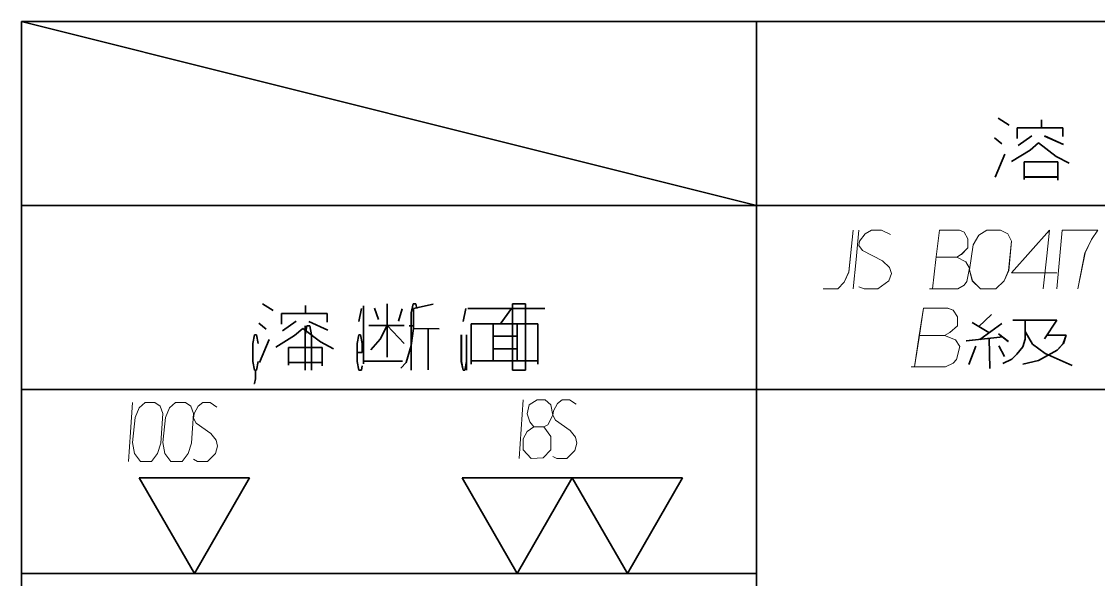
# Model space of a CAD drawing. Header units: millimetres. Extents: x 1333 to 104182, y -62616 to -5704.
# Drawn here: x 44739.5 to 44798.1, y -62541.2 to -62510.8 of the extents above; entities that cross this region are included whole.
import ezdxf

# ---------------------------------------------------------------- set-up
doc = ezdxf.new("R2010")
doc.units = ezdxf.units.MM
doc.header["$LTSCALE"] = 0.5
doc.layers.add('08', color=1, linetype='Continuous')

# ---------------------------------------------------------------- blocks, each defined once
blk = doc.blocks.new('999')
at = {"color": 7, "lineweight": 35}
for p, q in [((75114.978, -11823.12), (75475.513, -11823.12)), ((75114.978, -11913.12), (75114.978, -11823.12)), ((75114.978, -11823.12), (75174.978, -11838.12)), ((75174.978, -11823.12), (75174.978, -11913.12)), ((75114.978, -11838.12), (75474.978, -11838.12)), ((75174.978, -11853.12), (75114.978, -11853.12)), ((75174.978, -11853.12), (75234.978, -11853.12)), ((75174.978, -11868.12), (75114.978, -11868.12))]:
    blk.add_line(p, q, dxfattribs=at)
at = {"color": 7, "lineweight": 35, "ltscale": 0.008742}
for p, q in [((75194.695, -11831.001), (75195.581, -11831.562)), ((75134.644, -11846.128), (75135.53, -11846.69))]:
    blk.add_line(p, q, dxfattribs=at)
at = {"color": 7, "lineweight": 35, "ltscale": 0.00546}
for p, q in [((75198.219, -11831.141), (75198.219, -11831.796)), ((75138.168, -11846.268), (75138.168, -11846.924))]:
    blk.add_line(p, q, dxfattribs=at)
at = {"color": 7, "lineweight": 35, "ltscale": 0.006512}
blk.add_line((75194.39, -11832.591), (75194.998, -11833.083), dxfattribs=at)
at = {"color": 7, "lineweight": 35, "ltscale": 0.007211}
for p, q in [((75196.234, -11832.661), (75196.234, -11831.796)), ((75136.185, -11847.789), (75136.185, -11846.924))]:
    blk.add_line(p, q, dxfattribs=at)
at = {"color": 7, "lineweight": 35, "ltscale": 0.031128}
blk.add_line((75196.234, -11831.796), (75199.97, -11831.796), dxfattribs=at)
at = {"color": 7, "lineweight": 35, "ltscale": 0.01145}
blk.add_line((75197.449, -11832.428), (75196.328, -11833.223), dxfattribs=at)
at = {"color": 7, "lineweight": 35, "ltscale": 0.01429}
blk.add_line((75198.476, -11832.451), (75200.04, -11833.153), dxfattribs=at)
at = {"color": 7, "lineweight": 35, "ltscale": 0.005847}
for p, q in [((75199.97, -11831.796), (75199.97, -11832.498)), ((75139.919, -11846.924), (75139.919, -11847.625))]:
    blk.add_line(p, q, dxfattribs=at)
at = {"color": 7, "lineweight": 35, "ltscale": 0.007454}
for p, q in [((75197.985, -11833.012), (75197.308, -11833.597)), ((75137.935, -11848.14), (75137.258, -11848.725))]:
    blk.add_line(p, q, dxfattribs=at)
at = {"color": 7, "lineweight": 35, "ltscale": 0.015147}
blk.add_line((75197.985, -11833.012), (75199.432, -11834.112), dxfattribs=at)
at = {"color": 7, "lineweight": 35, "ltscale": 0.016865}
blk.add_line((75194.461, -11835.796), (75195.231, -11833.925), dxfattribs=at)
at = {"color": 7, "lineweight": 35, "ltscale": 0.014848}
blk.add_line((75197.308, -11833.597), (75195.792, -11834.533), dxfattribs=at)
at = {"color": 7, "lineweight": 35, "ltscale": 0.009924}
blk.add_line((75199.432, -11834.112), (75200.483, -11834.673), dxfattribs=at)
at = {"color": 7, "lineweight": 35, "ltscale": 0.022949}
for p, q in [((75196.819, -11834.556), (75199.573, -11834.556)), ((75196.819, -11835.794), (75199.573, -11835.794)), ((75136.768, -11849.684), (75139.522, -11849.684)), ((75136.768, -11850.921), (75139.522, -11850.921))]:
    blk.add_line(p, q, dxfattribs=at)
at = {"color": 7, "lineweight": 35, "ltscale": 0.012088}
for p, q in [((75196.819, -11836.007), (75196.819, -11834.556)), ((75136.768, -11851.134), (75136.768, -11849.684))]:
    blk.add_line(p, q, dxfattribs=at)
at = {"color": 7, "lineweight": 35, "ltscale": 0.012479}
blk.add_line((75199.573, -11834.556), (75199.573, -11836.054), dxfattribs=at)
at = {"color": 7, "lineweight": 35, "ltscale": 0.009187}
for p, q in [((75142.512, -11847.588), (75142.725, -11846.506)), ((75151.019, -11847.588), (75151.232, -11846.506))]:
    blk.add_line(p, q, dxfattribs=at)
at = {"color": 7, "lineweight": 35, "ltscale": 0.039401}
blk.add_line((75142.891, -11846.291), (75142.891, -11851.019), dxfattribs=at)
at = {"color": 7, "lineweight": 35, "ltscale": 0.008044}
blk.add_line((75143.792, -11846.502), (75144.109, -11847.414), dxfattribs=at)
at = {"color": 7, "lineweight": 35, "ltscale": 0.036157}
blk.add_line((75144.833, -11850.483), (75144.833, -11846.144), dxfattribs=at)
at = {"color": 7, "lineweight": 35, "ltscale": 0.008755}
blk.add_line((75146.05, -11846.535), (75145.757, -11847.544), dxfattribs=at)
at = {"color": 7, "lineweight": 35, "ltscale": 0.006325}
blk.add_line((75146.78, -11846.878), (75146.932, -11846.134), dxfattribs=at)
at = {"color": 7, "lineweight": 35, "ltscale": 0.001915}
blk.add_line((75146.932, -11846.134), (75147.161, -11846.134), dxfattribs=at)
at = {"color": 7, "lineweight": 35, "ltscale": 0.013877}
blk.add_line((75148.583, -11846.153), (75146.959, -11846.519), dxfattribs=at)
at = {"color": 7, "lineweight": 35, "ltscale": 0.013495}
blk.add_line((75146.959, -11846.519), (75146.959, -11848.138), dxfattribs=at)
at = {"color": 7, "lineweight": 35, "ltscale": 0.003158}
blk.add_line((75147.161, -11846.134), (75147.235, -11846.506), dxfattribs=at)
at = {"color": 7, "lineweight": 35, "ltscale": 0.052234}
blk.add_line((75151.418, -11846.51), (75157.686, -11846.51), dxfattribs=at)
at = {"color": 7, "lineweight": 35, "ltscale": 0.013239}
blk.add_line((75154.982, -11846.51), (75154.048, -11847.796), dxfattribs=at)
at = {"color": 7, "lineweight": 35, "ltscale": 0.045072}
for p, q in [((75155.059, -11846.134), (75155.059, -11851.543)), ((75156.124, -11851.543), (75156.124, -11846.134))]:
    blk.add_line(p, q, dxfattribs=at)
at = {"color": 7, "lineweight": 35, "ltscale": 0.008875}
for p, q in [((75156.124, -11846.134), (75155.059, -11846.134)), ((75155.059, -11851.543), (75156.124, -11851.543))]:
    blk.add_line(p, q, dxfattribs=at)
at = {"color": 7, "lineweight": 35, "ltscale": 0.031116}
blk.add_line((75136.185, -11846.924), (75139.919, -11846.924), dxfattribs=at)
at = {"color": 7, "lineweight": 35, "ltscale": 0.038875}
blk.add_line((75146.78, -11851.543), (75146.78, -11846.878), dxfattribs=at)
at = {"color": 7, "lineweight": 35, "ltscale": 0.012234}
blk.add_line((75194.156, -11847.014), (75193.082, -11848.016), dxfattribs=at)
at = {"color": 7, "lineweight": 35, "ltscale": 0.030127}
blk.add_line((75195.881, -11847.459), (75199.497, -11847.459), dxfattribs=at)
at = {"color": 7, "lineweight": 35, "ltscale": 0.013083}
blk.add_line((75196.894, -11847.459), (75196.894, -11849.029), dxfattribs=at)
at = {"color": 7, "lineweight": 35, "ltscale": 0.01536}
blk.add_line((75199.497, -11847.459), (75198.473, -11848.992), dxfattribs=at)
at = {"color": 7, "lineweight": 35, "ltscale": 0.006505}
blk.add_line((75134.34, -11847.719), (75134.947, -11848.21), dxfattribs=at)
at = {"color": 7, "lineweight": 35, "ltscale": 0.011452}
blk.add_line((75137.398, -11847.555), (75136.277, -11848.35), dxfattribs=at)
at = {"color": 7, "lineweight": 35, "ltscale": 0.015146}
blk.add_line((75137.935, -11848.14), (75139.382, -11849.239), dxfattribs=at)
at = {"color": 7, "lineweight": 35, "ltscale": 0.006188}
blk.add_line((75138.122, -11848.67), (75138.274, -11847.943), dxfattribs=at)
at = {"color": 7, "lineweight": 35, "ltscale": 0.030001}
blk.add_line((75138.122, -11847.943), (75138.122, -11851.543), dxfattribs=at)
at = {"color": 7, "lineweight": 35, "ltscale": 0.001898}
blk.add_line((75138.274, -11847.943), (75138.502, -11847.943), dxfattribs=at)
at = {"color": 7, "lineweight": 35, "ltscale": 0.014288}
blk.add_line((75138.424, -11847.578), (75139.989, -11848.28), dxfattribs=at)
at = {"color": 7, "lineweight": 35, "ltscale": 0.00619}
blk.add_line((75138.502, -11847.943), (75138.655, -11848.67), dxfattribs=at)
at = {"color": 7, "lineweight": 35, "ltscale": 0.024097}
blk.add_line((75143.329, -11847.902), (75146.22, -11847.902), dxfattribs=at)
at = {"color": 7, "lineweight": 35, "ltscale": 0.010407}
blk.add_line((75144.833, -11847.902), (75144.255, -11849.009), dxfattribs=at)
at = {"color": 7, "lineweight": 35, "ltscale": 0.016811}
blk.add_line((75144.833, -11847.902), (75146.212, -11849.375), dxfattribs=at)
at = {"color": 7, "lineweight": 35, "ltscale": 0.002527}
blk.add_line((75146.628, -11847.943), (75146.932, -11847.943), dxfattribs=at)
at = {"color": 7, "lineweight": 35, "ltscale": 0.011613}
blk.add_line((75146.959, -11848.138), (75146.789, -11849.521), dxfattribs=at)
at = {"color": 7, "lineweight": 35, "ltscale": 0.017666}
blk.add_line((75146.959, -11848.138), (75149.078, -11848.171), dxfattribs=at)
at = {"color": 7, "lineweight": 35, "ltscale": 0.027921}
blk.add_line((75148.177, -11848.157), (75148.177, -11851.507), dxfattribs=at)
at = {"color": 7, "lineweight": 35, "ltscale": 0.045264}
for p, q in [((75151.686, -11847.772), (75157.117, -11847.772)), ((75151.686, -11850.775), (75157.117, -11850.775))]:
    blk.add_line(p, q, dxfattribs=at)
at = {"color": 7, "lineweight": 35, "ltscale": 0.027261}
blk.add_line((75151.686, -11851.043), (75151.686, -11847.772), dxfattribs=at)
at = {"color": 7, "lineweight": 35, "ltscale": 0.025024}
for p, q in [((75153.471, -11847.772), (75153.471, -11850.775)), ((75155.444, -11847.772), (75155.444, -11850.775))]:
    blk.add_line(p, q, dxfattribs=at)
at = {"color": 7, "lineweight": 35, "ltscale": 0.027396}
blk.add_line((75157.117, -11847.772), (75157.117, -11851.059), dxfattribs=at)
at = {"color": 7, "lineweight": 35, "ltscale": 0.013327}
blk.add_line((75192.565, -11847.657), (75193.933, -11848.485), dxfattribs=at)
at = {"color": 7, "lineweight": 35, "ltscale": 0.018504}
blk.add_line((75195.007, -11847.743), (75193.205, -11849.041), dxfattribs=at)
at = {"color": 7, "lineweight": 35, "ltscale": 0.009837}
blk.add_line((75196.894, -11848.399), (75197.499, -11849.412), dxfattribs=at)
at = {"color": 7, "lineweight": 35, "ltscale": 0.006033}
for p, q in [((75133.863, -11849.379), (75134.006, -11848.67)), ((75142.37, -11849.379), (75142.512, -11848.67))]:
    blk.add_line(p, q, dxfattribs=at)
at = {"color": 7, "lineweight": 35, "ltscale": 0.00118}
for p, q in [((75134.006, -11848.67), (75134.147, -11848.67)), ((75134.147, -11851.543), (75134.006, -11851.543))]:
    blk.add_line(p, q, dxfattribs=at)
at = {"color": 7, "lineweight": 35, "ltscale": 0.006032}
for p, q in [((75134.147, -11848.67), (75134.288, -11849.379)), ((75142.653, -11848.67), (75142.795, -11849.379))]:
    blk.add_line(p, q, dxfattribs=at)
at = {"color": 7, "lineweight": 35, "ltscale": 0.016863}
blk.add_line((75134.411, -11850.924), (75135.18, -11849.052), dxfattribs=at)
at = {"color": 7, "lineweight": 35, "ltscale": 0.014857}
blk.add_line((75137.258, -11848.725), (75135.741, -11849.66), dxfattribs=at)
at = {"color": 7, "lineweight": 35, "ltscale": 0.023945}
for p, q in [((75138.655, -11848.67), (75138.655, -11851.543)), ((75151.302, -11848.67), (75151.302, -11851.543))]:
    blk.add_line(p, q, dxfattribs=at)
at = {"color": 7, "lineweight": 35, "ltscale": 0.009926}
blk.add_line((75139.382, -11849.239), (75140.433, -11849.801), dxfattribs=at)
at = {"color": 7, "lineweight": 35, "ltscale": 0.001178}
for p, q in [((75142.512, -11848.67), (75142.653, -11848.67)), ((75151.019, -11851.543), (75151.16, -11851.543))]:
    blk.add_line(p, q, dxfattribs=at)
at = {"color": 7, "lineweight": 35, "ltscale": 0.00969}
blk.add_line((75144.255, -11849.009), (75143.484, -11849.88), dxfattribs=at)
at = {"color": 7, "lineweight": 35, "ltscale": 0.017958}
blk.add_line((75150.876, -11848.67), (75150.876, -11850.825), dxfattribs=at)
at = {"color": 7, "lineweight": 35, "ltscale": 0.016443}
for p, q in [((75153.471, -11848.765), (75155.444, -11848.765)), ((75153.471, -11849.806), (75155.444, -11849.806))]:
    blk.add_line(p, q, dxfattribs=at)
at = {"color": 7, "lineweight": 35, "ltscale": 0.024924}
blk.add_line((75192.096, -11849.165), (75195.068, -11848.831), dxfattribs=at)
at = {"color": 7, "lineweight": 35, "ltscale": 0.020496}
blk.add_line((75193.957, -11848.956), (75194.02, -11851.415), dxfattribs=at)
at = {"color": 7, "lineweight": 35, "ltscale": 0.008484}
blk.add_line((75194.734, -11848.572), (75195.524, -11849.215), dxfattribs=at)
at = {"color": 7, "lineweight": 35, "ltscale": 0.005373}
blk.add_line((75196.894, -11849.029), (75196.709, -11849.647), dxfattribs=at)
at = {"color": 7, "lineweight": 35, "ltscale": 0.013049}
blk.add_line((75198.671, -11848.696), (75200.236, -11848.696), dxfattribs=at)
at = {"color": 7, "lineweight": 35, "ltscale": 0.005862}
blk.add_line((75200.236, -11848.696), (75200.014, -11849.363), dxfattribs=at)
at = {"color": 7, "lineweight": 35, "ltscale": 0.012043}
for p, q in [((75133.863, -11850.825), (75133.863, -11849.379)), ((75142.37, -11849.379), (75142.37, -11850.825))]:
    blk.add_line(p, q, dxfattribs=at)
at = {"color": 7, "lineweight": 35, "ltscale": 0.012476}
blk.add_line((75139.522, -11849.684), (75139.522, -11851.181), dxfattribs=at)
at = {"color": 7, "lineweight": 35, "ltscale": 0.003543}
blk.add_line((75142.795, -11850.106), (75142.37, -11850.106), dxfattribs=at)
at = {"color": 7, "lineweight": 35, "ltscale": 0.006057}
blk.add_line((75142.795, -11849.379), (75142.795, -11850.106), dxfattribs=at)
at = {"color": 7, "lineweight": 35, "ltscale": 0.012232}
blk.add_line((75146.789, -11849.521), (75146.374, -11850.929), dxfattribs=at)
at = {"color": 7, "lineweight": 35, "ltscale": 0.013404}
blk.add_line((75192.884, -11849.586), (75192.293, -11851.081), dxfattribs=at)
at = {"color": 7, "lineweight": 35, "ltscale": 0.008293}
blk.add_line((75194.748, -11849.548), (75195.216, -11850.426), dxfattribs=at)
at = {"color": 7, "lineweight": 35, "ltscale": 0.006372}
blk.add_line((75196.709, -11849.647), (75196.227, -11850.241), dxfattribs=at)
at = {"color": 7, "lineweight": 35, "ltscale": 0.010649}
blk.add_line((75197.499, -11849.412), (75198.521, -11850.179), dxfattribs=at)
at = {"color": 7, "lineweight": 35, "ltscale": 0.014628}
blk.add_line((75199.52, -11849.907), (75197.979, -11850.747), dxfattribs=at)
at = {"color": 7, "lineweight": 35, "ltscale": 0.020168}
blk.add_line((75198.521, -11850.179), (75200.73, -11851.168), dxfattribs=at)
at = {"color": 7, "lineweight": 35, "ltscale": 0.006121}
blk.add_line((75200.014, -11849.363), (75199.52, -11849.907), dxfattribs=at)
at = {"color": 7, "lineweight": 35, "ltscale": 0.006102}
for p, q in [((75134.006, -11851.543), (75133.863, -11850.825)), ((75142.37, -11850.825), (75142.512, -11851.543)), ((75150.876, -11850.825), (75151.019, -11851.543))]:
    blk.add_line(p, q, dxfattribs=at)
at = {"color": 7, "lineweight": 35, "ltscale": 0.006101}
for p, q in [((75134.288, -11850.825), (75134.147, -11851.543)), ((75151.16, -11851.543), (75151.302, -11850.825))]:
    blk.add_line(p, q, dxfattribs=at)
at = {"color": 7, "lineweight": 35, "ltscale": 0.026526}
blk.add_line((75142.891, -11850.816), (75146.074, -11850.816), dxfattribs=at)
at = {"color": 7, "lineweight": 35, "ltscale": 0.005119}
blk.add_line((75146.374, -11850.929), (75145.945, -11851.369), dxfattribs=at)
at = {"color": 7, "lineweight": 35, "ltscale": 0.00685}
blk.add_line((75195.82, -11850.636), (75195.08, -11850.995), dxfattribs=at)
at = {"color": 7, "lineweight": 35, "ltscale": 0.004731}
blk.add_line((75196.227, -11850.241), (75195.82, -11850.636), dxfattribs=at)
at = {"color": 7, "lineweight": 35, "ltscale": 0.010798}
blk.add_line((75197.979, -11850.747), (75196.721, -11851.056), dxfattribs=at)
at = {"color": 7, "lineweight": 35, "ltscale": 0.005986}
blk.add_line((75134.075, -11851.543), (75134.075, -11852.261), dxfattribs=at)
at = {"color": 7, "lineweight": 35, "ltscale": 0.001775}
blk.add_line((75142.512, -11851.543), (75142.725, -11851.543), dxfattribs=at)
at = {"color": 7, "lineweight": 35, "ltscale": 0.003049}
blk.add_line((75142.725, -11851.543), (75142.795, -11851.184), dxfattribs=at)
at = {"color": 7, "lineweight": 35, "ltscale": 0.000596619}
blk.add_line((75134.006, -11852.625), (75133.934, -11852.625), dxfattribs=at)
at = {"color": 7, "lineweight": 35, "ltscale": 0.003084}
blk.add_line((75134.075, -11852.261), (75134.006, -11852.625), dxfattribs=at)
at = {"color": 7, "lineweight": 35, "ltscale": 0.075}
for p, q in [((75124.589, -11860.326), (75133.589, -11860.326)), ((75124.589, -11860.326), (75133.589, -11860.326)), ((75150.933, -11860.326), (75159.933, -11860.326)), ((75150.933, -11860.326), (75159.933, -11860.326)), ((75159.933, -11860.326), (75168.933, -11860.326)), ((75159.933, -11860.326), (75168.933, -11860.326))]:
    blk.add_line(p, q, dxfattribs=at)
at = {"color": 7, "lineweight": 35, "ltscale": 0.074999}
for p, q in [((75129.089, -11868.12), (75124.589, -11860.326)), ((75129.089, -11868.12), (75124.589, -11860.326)), ((75133.589, -11860.326), (75129.089, -11868.12)), ((75133.589, -11860.326), (75129.089, -11868.12)), ((75155.433, -11868.12), (75150.933, -11860.326)), ((75155.433, -11868.12), (75150.933, -11860.326)), ((75159.933, -11860.326), (75155.433, -11868.12)), ((75159.933, -11860.326), (75155.433, -11868.12)), ((75164.433, -11868.12), (75159.933, -11860.326)), ((75164.433, -11868.12), (75159.933, -11860.326)), ((75168.933, -11860.326), (75164.433, -11868.12)), ((75168.933, -11860.326), (75164.433, -11868.12))]:
    blk.add_line(p, q, dxfattribs=at)
at = {"color": 7, "lineweight": 13}
for points in [[(75182.871, -11840.12), (75182.5, -11843.54), (75182.129, -11844.38), (75181.61, -11844.92), (75180.424, -11844.92)], [(75182.871, -11844.92), (75183.093, -11842.52), (75183.316, -11840.12)], [(75183.316, -11844.74), (75183.761, -11844.92), (75184.873, -11844.92), (75185.763, -11844.26), (75185.986, -11843.66), (75185.837, -11843.18), (75185.244, -11842.64), (75183.613, -11841.8), (75183.316, -11841.38), (75183.39, -11841.02), (75183.835, -11840.42), (75184.354, -11840.12), (75185.17, -11840.12), (75185.912, -11840.48)], [(75189.1, -11844.92), (75191.399, -11844.92), (75191.919, -11844.62), (75192.141, -11844.32), (75192.363, -11843.24), (75192.067, -11842.7), (75191.325, -11842.34), (75191.696, -11842.1), (75192.215, -11841.56), (75192.215, -11840.84), (75191.919, -11840.3), (75191.548, -11840.12), (75189.916, -11840.12), (75189.62, -11842.52), (75189.323, -11844.92)], [(75198.37, -11844.92), (75198.667, -11842.22), (75198.89, -11840.12), (75195.775, -11843.6), (75199.483, -11843.6)], [(75199.928, -11840.12), (75199.705, -11842.52), (75199.483, -11844.92)], [(75201.188, -11844.92), (75201.782, -11841.98), (75202.301, -11840.9), (75202.82, -11840.12), (75199.928, -11840.12)], [(75191.325, -11842.34), (75189.62, -11842.34)], [(75187.603, -11851.286), (75190.393, -11851.286), (75191.023, -11850.986), (75191.293, -11850.686), (75191.563, -11849.606), (75191.203, -11849.066), (75190.303, -11848.706), (75190.753, -11848.466), (75191.383, -11847.926), (75191.383, -11847.206), (75191.023, -11846.666), (75190.573, -11846.486), (75188.593, -11846.486), (75188.233, -11848.886), (75187.873, -11851.286)], [(75190.303, -11848.706), (75188.233, -11848.706)], [(75124.026, -11854.191), (75123.863, -11856.591), (75123.701, -11858.991)], [(75129.016, -11858.811), (75129.341, -11858.991), (75130.155, -11858.991), (75130.806, -11858.331), (75130.969, -11857.731), (75130.86, -11857.251), (75130.426, -11856.711), (75129.233, -11855.871), (75129.016, -11855.451), (75129.07, -11855.091), (75129.396, -11854.491), (75129.775, -11854.191), (75130.372, -11854.191), (75130.915, -11854.551)], [(75155.916, -11853.954), (75155.751, -11856.354), (75155.586, -11858.754)], [(75157.619, -11856.174), (75157.949, -11855.994), (75158.334, -11855.214), (75158.169, -11854.374), (75157.729, -11853.954), (75157.07, -11853.954), (75156.41, -11854.374), (75156.245, -11855.094), (75156.465, -11855.754), (75156.795, -11856.174)], [(75158.334, -11858.574), (75158.664, -11858.754), (75159.488, -11858.754), (75160.148, -11858.094), (75160.312, -11857.494), (75160.202, -11857.014), (75159.763, -11856.474), (75158.554, -11855.634), (75158.334, -11855.214), (75158.389, -11854.854), (75158.719, -11854.254), (75159.103, -11853.954), (75159.708, -11853.954), (75160.257, -11854.314)]]:
    blk.add_lwpolyline(points, dxfattribs=at)
for points in [[(75194.514, -11844.92), (75195.181, -11844.26), (75195.552, -11843.42), (75195.775, -11841.02), (75195.478, -11840.42), (75194.885, -11840.12), (75193.772, -11840.12), (75193.105, -11840.54), (75192.66, -11841.32), (75192.363, -11843.36), (75192.586, -11844.26), (75193.253, -11844.92)], [(75125.599, -11858.991), (75126.087, -11858.331), (75126.358, -11857.491), (75126.521, -11855.091), (75126.304, -11854.491), (75125.87, -11854.191), (75125.057, -11854.191), (75124.568, -11854.611), (75124.243, -11855.391), (75124.026, -11857.431), (75124.189, -11858.331), (75124.677, -11858.991)], [(75128.094, -11858.991), (75128.582, -11858.331), (75128.853, -11857.491), (75129.016, -11855.091), (75128.799, -11854.491), (75128.365, -11854.191), (75127.552, -11854.191), (75127.063, -11854.611), (75126.738, -11855.391), (75126.521, -11857.431), (75126.684, -11858.331), (75127.172, -11858.991)], [(75156.575, -11858.754), (75157.564, -11858.694), (75158.169, -11858.034), (75158.169, -11856.954), (75157.619, -11856.174), (75156.795, -11856.174), (75156.245, -11856.534), (75155.916, -11857.134), (75155.916, -11858.034)]]:
    blk.add_lwpolyline(points, close=True, dxfattribs=at)

msp = doc.modelspace()

# ---------------------------------------------------------------- linework, layer by layer
at = {"color": 7, "lineweight": 35}
for p, q in [((44739.462, -62510.825), (44979.819, -62510.825)), ((44739.462, -62570.825), (44739.462, -62510.825)), ((44739.462, -62510.825), (44779.462, -62520.825)), ((44739.462, -62570.825), (44739.462, -62510.825)), ((44779.462, -62510.825), (44779.462, -62570.825)), ((44739.462, -62520.825), (44979.462, -62520.825)), ((44779.462, -62530.825), (44739.462, -62530.825)), ((44779.462, -62530.825), (44819.462, -62530.825)), ((44779.462, -62540.825), (44739.462, -62540.825))]:
    msp.add_line(p, q, dxfattribs=at)
at = {"color": 7, "lineweight": 35, "ltscale": 0.25}
for p, q in [((44739.462, -62530.825), (44739.462, -62510.825)), ((44739.462, -62530.825), (44739.462, -62510.825)), ((44739.462, -62530.825), (44739.462, -62510.825)), ((44739.462, -62550.825), (44739.462, -62530.825)), ((44739.462, -62550.825), (44739.462, -62530.825))]:
    msp.add_line(p, q, dxfattribs=at)
at = {"color": 7, "lineweight": 35, "ltscale": 0.008742}
for p, q in [((44792.607, -62516.079), (44793.198, -62516.453)), ((44752.573, -62526.164), (44753.164, -62526.538))]:
    msp.add_line(p, q, dxfattribs=at)
at = {"color": 7, "lineweight": 35, "ltscale": 0.00546}
for p, q in [((44794.957, -62516.172), (44794.957, -62516.609)), ((44754.922, -62526.257), (44754.922, -62526.694))]:
    msp.add_line(p, q, dxfattribs=at)
at = {"color": 7, "lineweight": 35, "ltscale": 0.007211}
for p, q in [((44793.633, -62517.186), (44793.633, -62516.609)), ((44753.6, -62527.271), (44753.6, -62526.694))]:
    msp.add_line(p, q, dxfattribs=at)
at = {"color": 7, "lineweight": 35, "ltscale": 0.031128}
msp.add_line((44793.633, -62516.609), (44796.124, -62516.609), dxfattribs=at)
at = {"color": 7, "lineweight": 35, "ltscale": 0.01145}
msp.add_line((44794.443, -62517.03), (44793.696, -62517.56), dxfattribs=at)
at = {"color": 7, "lineweight": 35, "ltscale": 0.01429}
msp.add_line((44795.127, -62517.046), (44796.17, -62517.514), dxfattribs=at)
at = {"color": 7, "lineweight": 35, "ltscale": 0.005847}
for p, q in [((44796.124, -62516.609), (44796.124, -62517.077)), ((44756.089, -62526.694), (44756.089, -62527.162))]:
    msp.add_line(p, q, dxfattribs=at)
at = {"color": 7, "lineweight": 35, "ltscale": 0.006512}
msp.add_line((44792.404, -62517.139), (44792.809, -62517.467), dxfattribs=at)
at = {"color": 7, "lineweight": 35, "ltscale": 0.007454}
for p, q in [((44794.8, -62517.42), (44794.349, -62517.81)), ((44754.767, -62527.505), (44754.316, -62527.895))]:
    msp.add_line(p, q, dxfattribs=at)
at = {"color": 7, "lineweight": 35, "ltscale": 0.015147}
msp.add_line((44794.8, -62517.42), (44795.765, -62518.153), dxfattribs=at)
at = {"color": 7, "lineweight": 35, "ltscale": 0.016865}
msp.add_line((44792.451, -62519.276), (44792.964, -62518.028), dxfattribs=at)
at = {"color": 7, "lineweight": 35, "ltscale": 0.014848}
msp.add_line((44794.349, -62517.81), (44793.338, -62518.434), dxfattribs=at)
at = {"color": 7, "lineweight": 35, "ltscale": 0.009924}
msp.add_line((44795.765, -62518.153), (44796.465, -62518.527), dxfattribs=at)
at = {"color": 7, "lineweight": 35, "ltscale": 0.022949}
for p, q in [((44794.023, -62518.449), (44795.859, -62518.449)), ((44794.023, -62519.275), (44795.859, -62519.275)), ((44753.989, -62528.534), (44755.825, -62528.534)), ((44753.989, -62529.359), (44755.825, -62529.359))]:
    msp.add_line(p, q, dxfattribs=at)
at = {"color": 7, "lineweight": 35, "ltscale": 0.012088}
for p, q in [((44794.023, -62519.416), (44794.023, -62518.449)), ((44753.989, -62529.501), (44753.989, -62528.534))]:
    msp.add_line(p, q, dxfattribs=at)
at = {"color": 7, "lineweight": 35, "ltscale": 0.012479}
msp.add_line((44795.859, -62518.449), (44795.859, -62519.448), dxfattribs=at)
at = {"color": 7, "lineweight": 35, "ltscale": 0.009187}
for p, q in [((44757.818, -62527.137), (44757.96, -62526.416)), ((44763.489, -62527.137), (44763.631, -62526.416))]:
    msp.add_line(p, q, dxfattribs=at)
at = {"color": 7, "lineweight": 35, "ltscale": 0.039401}
msp.add_line((44758.071, -62526.272), (44758.071, -62529.424), dxfattribs=at)
at = {"color": 7, "lineweight": 35, "ltscale": 0.008044}
msp.add_line((44758.671, -62526.413), (44758.883, -62527.021), dxfattribs=at)
at = {"color": 7, "lineweight": 35, "ltscale": 0.036157}
msp.add_line((44759.366, -62529.067), (44759.366, -62526.175), dxfattribs=at)
at = {"color": 7, "lineweight": 35, "ltscale": 0.008755}
msp.add_line((44760.177, -62526.435), (44759.982, -62527.108), dxfattribs=at)
at = {"color": 7, "lineweight": 35, "ltscale": 0.006325}
msp.add_line((44760.664, -62526.664), (44760.765, -62526.168), dxfattribs=at)
at = {"color": 7, "lineweight": 35, "ltscale": 0.001915}
msp.add_line((44760.765, -62526.168), (44760.918, -62526.168), dxfattribs=at)
at = {"color": 7, "lineweight": 35, "ltscale": 0.013877}
msp.add_line((44761.866, -62526.18), (44760.783, -62526.424), dxfattribs=at)
at = {"color": 7, "lineweight": 35, "ltscale": 0.013495}
msp.add_line((44760.783, -62526.424), (44760.783, -62527.504), dxfattribs=at)
at = {"color": 7, "lineweight": 35, "ltscale": 0.003158}
msp.add_line((44760.918, -62526.168), (44760.967, -62526.416), dxfattribs=at)
at = {"color": 7, "lineweight": 35, "ltscale": 0.052234}
msp.add_line((44763.755, -62526.419), (44767.934, -62526.419), dxfattribs=at)
at = {"color": 7, "lineweight": 35, "ltscale": 0.013239}
msp.add_line((44766.131, -62526.419), (44765.509, -62527.276), dxfattribs=at)
at = {"color": 7, "lineweight": 35, "ltscale": 0.045072}
for p, q in [((44766.183, -62526.168), (44766.183, -62529.774)), ((44766.893, -62529.774), (44766.893, -62526.168))]:
    msp.add_line(p, q, dxfattribs=at)
at = {"color": 7, "lineweight": 35, "ltscale": 0.008875}
for p, q in [((44766.893, -62526.168), (44766.183, -62526.168)), ((44766.183, -62529.774), (44766.893, -62529.774))]:
    msp.add_line(p, q, dxfattribs=at)
at = {"color": 7, "lineweight": 35, "ltscale": 0.031116}
msp.add_line((44753.6, -62526.694), (44756.089, -62526.694), dxfattribs=at)
at = {"color": 7, "lineweight": 35, "ltscale": 0.038875}
msp.add_line((44760.664, -62529.774), (44760.664, -62526.664), dxfattribs=at)
at = {"color": 7, "lineweight": 35, "ltscale": 0.012234}
msp.add_line((44792.248, -62526.755), (44791.532, -62527.422), dxfattribs=at)
at = {"color": 7, "lineweight": 35, "ltscale": 0.030127}
msp.add_line((44793.398, -62527.051), (44795.808, -62527.051), dxfattribs=at)
at = {"color": 7, "lineweight": 35, "ltscale": 0.013083}
msp.add_line((44794.073, -62527.051), (44794.073, -62528.098), dxfattribs=at)
at = {"color": 7, "lineweight": 35, "ltscale": 0.01536}
msp.add_line((44795.808, -62527.051), (44795.126, -62528.073), dxfattribs=at)
at = {"color": 7, "lineweight": 35, "ltscale": 0.006505}
msp.add_line((44752.371, -62527.224), (44752.775, -62527.552), dxfattribs=at)
at = {"color": 7, "lineweight": 35, "ltscale": 0.011452}
msp.add_line((44754.409, -62527.115), (44753.662, -62527.645), dxfattribs=at)
at = {"color": 7, "lineweight": 35, "ltscale": 0.015146}
msp.add_line((44754.767, -62527.505), (44755.732, -62528.238), dxfattribs=at)
at = {"color": 7, "lineweight": 35, "ltscale": 0.006188}
msp.add_line((44754.892, -62527.858), (44754.993, -62527.374), dxfattribs=at)
at = {"color": 7, "lineweight": 35, "ltscale": 0.030001}
msp.add_line((44754.892, -62527.374), (44754.892, -62529.774), dxfattribs=at)
at = {"color": 7, "lineweight": 35, "ltscale": 0.001898}
msp.add_line((44754.993, -62527.374), (44755.145, -62527.374), dxfattribs=at)
at = {"color": 7, "lineweight": 35, "ltscale": 0.014288}
msp.add_line((44755.093, -62527.131), (44756.136, -62527.598), dxfattribs=at)
at = {"color": 7, "lineweight": 35, "ltscale": 0.00619}
msp.add_line((44755.145, -62527.374), (44755.247, -62527.858), dxfattribs=at)
at = {"color": 7, "lineweight": 35, "ltscale": 0.024097}
msp.add_line((44758.363, -62527.347), (44760.291, -62527.347), dxfattribs=at)
at = {"color": 7, "lineweight": 35, "ltscale": 0.010407}
msp.add_line((44759.366, -62527.347), (44758.98, -62528.084), dxfattribs=at)
at = {"color": 7, "lineweight": 35, "ltscale": 0.016811}
msp.add_line((44759.366, -62527.347), (44760.285, -62528.328), dxfattribs=at)
at = {"color": 7, "lineweight": 35, "ltscale": 0.002527}
msp.add_line((44760.563, -62527.374), (44760.765, -62527.374), dxfattribs=at)
at = {"color": 7, "lineweight": 35, "ltscale": 0.011613}
msp.add_line((44760.783, -62527.504), (44760.669, -62528.426), dxfattribs=at)
at = {"color": 7, "lineweight": 35, "ltscale": 0.017666}
msp.add_line((44760.783, -62527.504), (44762.196, -62527.526), dxfattribs=at)
at = {"color": 7, "lineweight": 35, "ltscale": 0.027921}
msp.add_line((44761.595, -62527.516), (44761.595, -62529.75), dxfattribs=at)
at = {"color": 7, "lineweight": 35, "ltscale": 0.045264}
for p, q in [((44763.934, -62527.26), (44767.555, -62527.26)), ((44763.934, -62529.262), (44767.555, -62529.262))]:
    msp.add_line(p, q, dxfattribs=at)
at = {"color": 7, "lineweight": 35, "ltscale": 0.027261}
msp.add_line((44763.934, -62529.441), (44763.934, -62527.26), dxfattribs=at)
at = {"color": 7, "lineweight": 35, "ltscale": 0.025024}
for p, q in [((44765.125, -62527.26), (44765.125, -62529.262)), ((44766.44, -62527.26), (44766.44, -62529.262))]:
    msp.add_line(p, q, dxfattribs=at)
at = {"color": 7, "lineweight": 35, "ltscale": 0.027396}
msp.add_line((44767.555, -62527.26), (44767.555, -62529.452), dxfattribs=at)
at = {"color": 7, "lineweight": 35, "ltscale": 0.013327}
msp.add_line((44791.187, -62527.183), (44792.099, -62527.735), dxfattribs=at)
at = {"color": 7, "lineweight": 35, "ltscale": 0.018504}
msp.add_line((44792.815, -62527.241), (44791.614, -62528.106), dxfattribs=at)
at = {"color": 7, "lineweight": 35, "ltscale": 0.006033}
for p, q in [((44752.053, -62528.331), (44752.147, -62527.858)), ((44757.724, -62528.331), (44757.818, -62527.858))]:
    msp.add_line(p, q, dxfattribs=at)
at = {"color": 7, "lineweight": 35, "ltscale": 0.00118}
for p, q in [((44752.147, -62527.858), (44752.242, -62527.858)), ((44752.242, -62529.774), (44752.147, -62529.774))]:
    msp.add_line(p, q, dxfattribs=at)
at = {"color": 7, "lineweight": 35, "ltscale": 0.006032}
for p, q in [((44752.242, -62527.858), (44752.336, -62528.331)), ((44757.913, -62527.858), (44758.007, -62528.331))]:
    msp.add_line(p, q, dxfattribs=at)
at = {"color": 7, "lineweight": 35, "ltscale": 0.016863}
msp.add_line((44752.418, -62529.361), (44752.93, -62528.113), dxfattribs=at)
at = {"color": 7, "lineweight": 35, "ltscale": 0.014857}
msp.add_line((44754.316, -62527.895), (44753.304, -62528.519), dxfattribs=at)
at = {"color": 7, "lineweight": 35, "ltscale": 0.023945}
for p, q in [((44755.247, -62527.858), (44755.247, -62529.774)), ((44763.678, -62527.858), (44763.678, -62529.774))]:
    msp.add_line(p, q, dxfattribs=at)
at = {"color": 7, "lineweight": 35, "ltscale": 0.009926}
msp.add_line((44755.732, -62528.238), (44756.432, -62528.612), dxfattribs=at)
at = {"color": 7, "lineweight": 35, "ltscale": 0.001178}
for p, q in [((44757.818, -62527.858), (44757.913, -62527.858)), ((44763.489, -62529.774), (44763.584, -62529.774))]:
    msp.add_line(p, q, dxfattribs=at)
at = {"color": 7, "lineweight": 35, "ltscale": 0.00969}
msp.add_line((44758.98, -62528.084), (44758.466, -62528.665), dxfattribs=at)
at = {"color": 7, "lineweight": 35, "ltscale": 0.017958}
msp.add_line((44763.395, -62527.858), (44763.395, -62529.295), dxfattribs=at)
at = {"color": 7, "lineweight": 35, "ltscale": 0.016443}
for p, q in [((44765.125, -62527.922), (44766.44, -62527.922)), ((44765.125, -62528.616), (44766.44, -62528.616))]:
    msp.add_line(p, q, dxfattribs=at)
at = {"color": 7, "lineweight": 35, "ltscale": 0.024924}
msp.add_line((44790.875, -62528.189), (44792.856, -62527.966), dxfattribs=at)
at = {"color": 7, "lineweight": 35, "ltscale": 0.020496}
msp.add_line((44792.115, -62528.049), (44792.157, -62529.688), dxfattribs=at)
at = {"color": 7, "lineweight": 35, "ltscale": 0.008484}
msp.add_line((44792.633, -62527.793), (44793.16, -62528.222), dxfattribs=at)
at = {"color": 7, "lineweight": 35, "ltscale": 0.005373}
msp.add_line((44794.073, -62528.098), (44793.95, -62528.51), dxfattribs=at)
at = {"color": 7, "lineweight": 35, "ltscale": 0.009837}
msp.add_line((44794.073, -62527.678), (44794.476, -62528.353), dxfattribs=at)
at = {"color": 7, "lineweight": 35, "ltscale": 0.013049}
msp.add_line((44795.257, -62527.876), (44796.301, -62527.876), dxfattribs=at)
at = {"color": 7, "lineweight": 35, "ltscale": 0.005862}
msp.add_line((44796.301, -62527.876), (44796.153, -62528.32), dxfattribs=at)
at = {"color": 7, "lineweight": 35, "ltscale": 0.012043}
for p, q in [((44752.053, -62529.295), (44752.053, -62528.331)), ((44757.724, -62528.331), (44757.724, -62529.295))]:
    msp.add_line(p, q, dxfattribs=at)
at = {"color": 7, "lineweight": 35, "ltscale": 0.012476}
msp.add_line((44755.825, -62528.534), (44755.825, -62529.532), dxfattribs=at)
at = {"color": 7, "lineweight": 35, "ltscale": 0.003543}
msp.add_line((44758.007, -62528.816), (44757.724, -62528.816), dxfattribs=at)
at = {"color": 7, "lineweight": 35, "ltscale": 0.006057}
msp.add_line((44758.007, -62528.331), (44758.007, -62528.816), dxfattribs=at)
at = {"color": 7, "lineweight": 35, "ltscale": 0.012232}
msp.add_line((44760.669, -62528.426), (44760.393, -62529.365), dxfattribs=at)
at = {"color": 7, "lineweight": 35, "ltscale": 0.013404}
msp.add_line((44791.4, -62528.469), (44791.005, -62529.466), dxfattribs=at)
at = {"color": 7, "lineweight": 35, "ltscale": 0.008293}
msp.add_line((44792.642, -62528.444), (44792.955, -62529.029), dxfattribs=at)
at = {"color": 7, "lineweight": 35, "ltscale": 0.006372}
msp.add_line((44793.95, -62528.51), (44793.628, -62528.906), dxfattribs=at)
at = {"color": 7, "lineweight": 35, "ltscale": 0.010649}
msp.add_line((44794.476, -62528.353), (44795.158, -62528.864), dxfattribs=at)
at = {"color": 7, "lineweight": 35, "ltscale": 0.014628}
msp.add_line((44795.824, -62528.683), (44794.796, -62529.243), dxfattribs=at)
at = {"color": 7, "lineweight": 35, "ltscale": 0.006121}
msp.add_line((44796.153, -62528.32), (44795.824, -62528.683), dxfattribs=at)
at = {"color": 7, "lineweight": 35, "ltscale": 0.006102}
for p, q in [((44752.147, -62529.774), (44752.053, -62529.295)), ((44757.724, -62529.295), (44757.818, -62529.774)), ((44763.395, -62529.295), (44763.489, -62529.774))]:
    msp.add_line(p, q, dxfattribs=at)
at = {"color": 7, "lineweight": 35, "ltscale": 0.006101}
for p, q in [((44752.336, -62529.295), (44752.242, -62529.774)), ((44763.584, -62529.774), (44763.678, -62529.295))]:
    msp.add_line(p, q, dxfattribs=at)
at = {"color": 7, "lineweight": 35, "ltscale": 0.026526}
msp.add_line((44758.071, -62529.289), (44760.193, -62529.289), dxfattribs=at)
at = {"color": 7, "lineweight": 35, "ltscale": 0.005119}
msp.add_line((44760.393, -62529.365), (44760.107, -62529.658), dxfattribs=at)
at = {"color": 7, "lineweight": 35, "ltscale": 0.00685}
msp.add_line((44793.357, -62529.169), (44792.864, -62529.408), dxfattribs=at)
at = {"color": 7, "lineweight": 35, "ltscale": 0.004731}
msp.add_line((44793.628, -62528.906), (44793.357, -62529.169), dxfattribs=at)
at = {"color": 7, "lineweight": 35, "ltscale": 0.010798}
msp.add_line((44794.796, -62529.243), (44793.958, -62529.449), dxfattribs=at)
at = {"color": 7, "lineweight": 35, "ltscale": 0.020168}
msp.add_line((44795.158, -62528.864), (44796.63, -62529.524), dxfattribs=at)
at = {"color": 7, "lineweight": 35, "ltscale": 0.005986}
msp.add_line((44752.194, -62529.774), (44752.194, -62530.253), dxfattribs=at)
at = {"color": 7, "lineweight": 35, "ltscale": 0.001775}
msp.add_line((44757.818, -62529.774), (44757.96, -62529.774), dxfattribs=at)
at = {"color": 7, "lineweight": 35, "ltscale": 0.003049}
msp.add_line((44757.96, -62529.774), (44758.007, -62529.534), dxfattribs=at)
at = {"color": 7, "lineweight": 35, "ltscale": 0.000596619}
msp.add_line((44752.147, -62530.495), (44752.1, -62530.495), dxfattribs=at)
at = {"color": 7, "lineweight": 35, "ltscale": 0.003084}
msp.add_line((44752.194, -62530.253), (44752.147, -62530.495), dxfattribs=at)
at = {"color": 7, "lineweight": 35, "ltscale": 0.075}
for p, q in [((44745.87, -62535.629), (44751.87, -62535.629)), ((44745.87, -62535.629), (44751.87, -62535.629)), ((44763.432, -62535.629), (44769.432, -62535.629)), ((44763.432, -62535.629), (44769.432, -62535.629)), ((44769.432, -62535.629), (44775.432, -62535.629)), ((44769.432, -62535.629), (44775.432, -62535.629))]:
    msp.add_line(p, q, dxfattribs=at)
at = {"color": 7, "lineweight": 35, "ltscale": 0.074999}
for p, q in [((44748.87, -62540.825), (44745.87, -62535.629)), ((44748.87, -62540.825), (44745.87, -62535.629)), ((44751.87, -62535.629), (44748.87, -62540.825)), ((44751.87, -62535.629), (44748.87, -62540.825)), ((44766.432, -62540.825), (44763.432, -62535.629)), ((44766.432, -62540.825), (44763.432, -62535.629)), ((44769.432, -62535.629), (44766.432, -62540.825)), ((44769.432, -62535.629), (44766.432, -62540.825)), ((44772.432, -62540.825), (44769.432, -62535.629)), ((44772.432, -62540.825), (44769.432, -62535.629)), ((44775.432, -62535.629), (44772.432, -62540.825)), ((44775.432, -62535.629), (44772.432, -62540.825))]:
    msp.add_line(p, q, dxfattribs=at)
at = {"color": 7, "lineweight": 13}
for points in [[(44784.724, -62522.159), (44784.477, -62524.439), (44784.23, -62524.999), (44783.884, -62525.359), (44783.093, -62525.359)], [(44784.724, -62525.359), (44784.873, -62523.759), (44785.021, -62522.159)], [(44785.021, -62525.239), (44785.318, -62525.359), (44786.059, -62525.359), (44786.653, -62524.919), (44786.801, -62524.519), (44786.702, -62524.199), (44786.306, -62523.839), (44785.219, -62523.279), (44785.021, -62522.999), (44785.07, -62522.759), (44785.367, -62522.359), (44785.713, -62522.159), (44786.257, -62522.159), (44786.751, -62522.399)], [(44788.877, -62525.359), (44790.41, -62525.359), (44790.756, -62525.159), (44790.904, -62524.959), (44791.053, -62524.239), (44790.855, -62523.879), (44790.361, -62523.639), (44790.608, -62523.479), (44790.954, -62523.119), (44790.954, -62522.639), (44790.756, -62522.279), (44790.509, -62522.159), (44789.421, -62522.159), (44789.223, -62523.759), (44789.026, -62525.359)], [(44795.057, -62525.359), (44795.255, -62523.559), (44795.403, -62522.159), (44793.327, -62524.479), (44795.799, -62524.479)], [(44796.096, -62522.159), (44795.947, -62523.759), (44795.799, -62525.359)], [(44796.936, -62525.359), (44797.332, -62523.399), (44797.678, -62522.679), (44798.024, -62522.159), (44796.096, -62522.159)], [(44790.361, -62523.639), (44789.223, -62523.639)], [(44787.879, -62529.602), (44789.739, -62529.602), (44790.159, -62529.402), (44790.339, -62529.202), (44790.519, -62528.482), (44790.279, -62528.122), (44789.679, -62527.882), (44789.979, -62527.722), (44790.399, -62527.362), (44790.399, -62526.882), (44790.159, -62526.522), (44789.859, -62526.402), (44788.539, -62526.402), (44788.299, -62528.002), (44788.059, -62529.602)], [(44789.679, -62527.882), (44788.299, -62527.882)], [(44745.494, -62531.539), (44745.386, -62533.139), (44745.277, -62534.739)], [(44748.821, -62534.619), (44749.038, -62534.739), (44749.58, -62534.739), (44750.014, -62534.299), (44750.123, -62533.899), (44750.05, -62533.579), (44749.761, -62533.219), (44748.966, -62532.659), (44748.821, -62532.379), (44748.857, -62532.139), (44749.074, -62531.739), (44749.327, -62531.539), (44749.725, -62531.539), (44750.087, -62531.779)], [(44766.754, -62531.381), (44766.644, -62532.981), (44766.534, -62534.581)], [(44767.89, -62532.861), (44768.11, -62532.741), (44768.366, -62532.221), (44768.256, -62531.661), (44767.963, -62531.381), (44767.523, -62531.381), (44767.084, -62531.661), (44766.974, -62532.141), (44767.12, -62532.581), (44767.34, -62532.861)], [(44768.366, -62534.461), (44768.586, -62534.581), (44769.136, -62534.581), (44769.575, -62534.141), (44769.685, -62533.741), (44769.612, -62533.421), (44769.319, -62533.061), (44768.513, -62532.501), (44768.366, -62532.221), (44768.403, -62531.981), (44768.623, -62531.581), (44768.879, -62531.381), (44769.282, -62531.381), (44769.649, -62531.621)]]:
    msp.add_lwpolyline(points, dxfattribs=at)
for points in [[(44792.486, -62525.359), (44792.931, -62524.919), (44793.179, -62524.359), (44793.327, -62522.759), (44793.129, -62522.359), (44792.734, -62522.159), (44791.992, -62522.159), (44791.547, -62522.439), (44791.25, -62522.959), (44791.053, -62524.319), (44791.201, -62524.919), (44791.646, -62525.359)], [(44746.543, -62534.739), (44746.868, -62534.299), (44747.049, -62533.739), (44747.158, -62532.139), (44747.013, -62531.739), (44746.724, -62531.539), (44746.181, -62531.539), (44745.856, -62531.819), (44745.639, -62532.339), (44745.494, -62533.699), (44745.603, -62534.299), (44745.928, -62534.739)], [(44748.206, -62534.739), (44748.532, -62534.299), (44748.713, -62533.739), (44748.821, -62532.139), (44748.676, -62531.739), (44748.387, -62531.539), (44747.845, -62531.539), (44747.519, -62531.819), (44747.302, -62532.339), (44747.158, -62533.699), (44747.266, -62534.299), (44747.592, -62534.739)], [(44767.194, -62534.581), (44767.853, -62534.541), (44768.256, -62534.101), (44768.256, -62533.381), (44767.89, -62532.861), (44767.34, -62532.861), (44766.974, -62533.101), (44766.754, -62533.501), (44766.754, -62534.101)]]:
    msp.add_lwpolyline(points, close=True, dxfattribs=at)

# ---------------------------------------------------------------- block references
at = {"layer": '08', "color": 55, "xscale": 0.6666666666860692, "yscale": 0.6666666666642413, "zscale": 0.6666666666666666}
msp.add_blockref('999', (-5337.19, -54628.745), dxfattribs=at)

doc.saveas('drawing.dxf')
